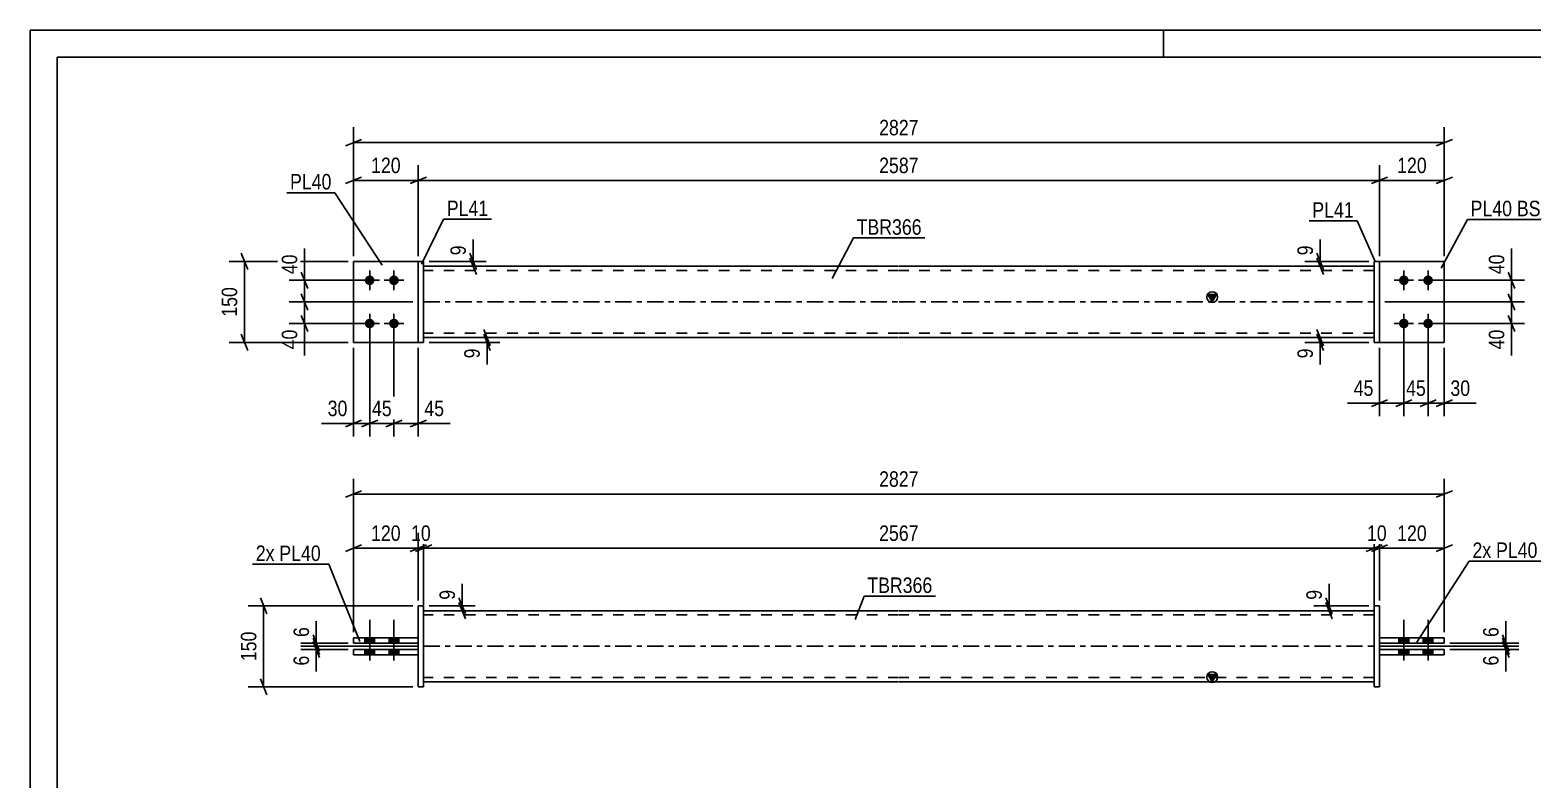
# Model space of a CAD drawing. Header units: millimetres. Extents: x 0 to 420, y 0 to 297.
# Drawn here: x 0 to 278.4, y 158.1 to 297 of the extents above; entities that cross this region are included whole.
import ezdxf

# ---------------------------------------------------------------- set-up
doc = ezdxf.new("R2010")
doc.units = ezdxf.units.MM
doc.linetypes.add('DXK_LINE_DOT2', pattern=[3.9198, 1.9599, -1.9599])
doc.linetypes.add('DXK_LINE_DOT3', pattern=[5.9187, 2.979, -0.9799, 0.9799, -0.9799])
doc.styles.add('Arial Narrow', font='ARIALN.TTF', dxfattribs={"height": 0.2})

# ---------------------------------------------------------------- blocks, each defined once
blk = doc.blocks.new('Unknown-580569710-1163')
at = {"color": 5, "linetype": 'Continuous'}
for p, q in [((420, 297), (0, 297)), ((0, 297), (0, 0)), ((0, 292), (0, 297)), ((210, 292), (210, 297)), ((415, 292), (5, 292)), ((5, 292), (5, 5))]:
    blk.add_line(p, q, dxfattribs=at)
blk = doc.blocks.new('Bolt-580569710-1440 - 1400')
at = {"linetype": 'Continuous'}
for points in [[(255.42, 184.49), (253.62, 184.49), (253.62, 183.49), (255.42, 183.49)], [(255.42, 184.49), (253.62, 184.49), (253.62, 183.49), (255.42, 183.49)], [(259.92, 184.49), (258.12, 184.49), (258.12, 183.49), (259.92, 183.49)], [(259.92, 184.49), (258.12, 184.49), (258.12, 183.49), (259.92, 183.49)], [(255.42, 182.29), (253.62, 182.29), (253.62, 181.29), (255.42, 181.29)], [(255.42, 182.29), (253.62, 182.29), (253.62, 181.29), (255.42, 181.29)], [(259.92, 182.29), (258.12, 182.29), (258.12, 181.29), (259.92, 181.29)], [(259.92, 182.29), (258.12, 182.29), (258.12, 181.29), (259.92, 181.29)]]:
    blk.add_hatch(color=1, dxfattribs=at).paths.add_polyline_path(points)
at = {"color": 1, "linetype": 'Continuous'}
for p, q in [((254.52, 180.29), (254.52, 187.79)), ((254.52, 180.29), (254.52, 187.79)), ((259.02, 180.29), (259.02, 187.79)), ((259.02, 180.29), (259.02, 187.79)), ((253.62, 183.49), (253.62, 184.49)), ((253.62, 183.49), (253.62, 184.49)), ((255.42, 183.49), (255.42, 184.49)), ((255.42, 183.49), (255.42, 184.49)), ((258.12, 183.49), (258.12, 184.49)), ((258.12, 183.49), (258.12, 184.49)), ((259.92, 183.49), (259.92, 184.49)), ((259.92, 183.49), (259.92, 184.49)), ((253.62, 181.29), (253.62, 182.29)), ((253.62, 181.29), (253.62, 182.29)), ((255.42, 181.29), (255.42, 182.29)), ((255.42, 181.29), (255.42, 182.29)), ((258.12, 181.29), (258.12, 182.29)), ((258.12, 181.29), (258.12, 182.29)), ((259.92, 181.29), (259.92, 182.29)), ((259.92, 181.29), (259.92, 182.29))]:
    blk.add_line(p, q, dxfattribs=at)
blk = doc.blocks.new('Bolt-580569710-1439 - 1400')
at = {"linetype": 'Continuous'}
for points in [[(62.02, 183.49), (63.82, 183.49), (63.82, 184.49), (62.02, 184.49)], [(62.02, 183.49), (63.82, 183.49), (63.82, 184.49), (62.02, 184.49)], [(66.52, 183.49), (68.32, 183.49), (68.32, 184.49), (66.52, 184.49)], [(66.52, 183.49), (68.32, 183.49), (68.32, 184.49), (66.52, 184.49)], [(62.02, 181.29), (63.82, 181.29), (63.82, 182.29), (62.02, 182.29)], [(62.02, 181.29), (63.82, 181.29), (63.82, 182.29), (62.02, 182.29)], [(66.52, 181.29), (68.32, 181.29), (68.32, 182.29), (66.52, 182.29)], [(66.52, 181.29), (68.32, 181.29), (68.32, 182.29), (66.52, 182.29)]]:
    blk.add_hatch(color=1, dxfattribs=at).paths.add_polyline_path(points)
at = {"color": 1, "linetype": 'Continuous'}
for p, q in [((62.92, 180.29), (62.92, 187.79)), ((62.92, 180.29), (62.92, 187.79)), ((67.42, 180.29), (67.42, 187.79)), ((67.42, 180.29), (67.42, 187.79)), ((62.02, 183.49), (62.02, 184.49)), ((62.02, 183.49), (62.02, 184.49)), ((63.82, 183.49), (63.82, 184.49)), ((63.82, 183.49), (63.82, 184.49)), ((66.52, 183.49), (66.52, 184.49)), ((66.52, 183.49), (66.52, 184.49)), ((68.32, 183.49), (68.32, 184.49)), ((68.32, 183.49), (68.32, 184.49)), ((62.02, 181.29), (62.02, 182.29)), ((62.02, 181.29), (62.02, 182.29)), ((63.82, 181.29), (63.82, 182.29)), ((63.82, 181.29), (63.82, 182.29)), ((66.52, 181.29), (66.52, 182.29)), ((66.52, 181.29), (66.52, 182.29)), ((68.32, 181.29), (68.32, 182.29)), ((68.32, 181.29), (68.32, 182.29))]:
    blk.add_line(p, q, dxfattribs=at)
blk = doc.blocks.new('Part-580569710-1428 - 1400')
at = {"linetype": 'Continuous'}
blk.add_hatch(color=2, dxfattribs=at).paths.add_polyline_path([(219.02, 176.29), (218.22, 177.69), (219.82, 177.69)])
at = {"color": 2, "linetype": 'Continuous'}
for p, q in [((72.92, 189.49), (160.92, 189.49)), ((161.02, 189.49), (249.02, 189.49)), ((72.92, 176.29), (160.92, 176.29)), ((161.02, 176.29), (249.02, 176.29)), ((219.02, 176.29), (218.22, 177.69)), ((218.22, 177.69), (219.82, 177.69)), ((219.82, 177.69), (219.02, 176.29))]:
    blk.add_line(p, q, dxfattribs=at)
at = {"color": 7, "linetype": 'DXK_LINE_DOT2'}
for p, q in [((72.92, 176.29), (72.92, 189.49)), ((249.02, 176.29), (249.02, 189.49)), ((160.92, 188.69), (72.92, 188.69)), ((249.02, 188.69), (161.02, 188.69)), ((160.92, 177.09), (72.92, 177.09)), ((249.02, 177.09), (161.02, 177.09))]:
    blk.add_line(p, q, dxfattribs=at)
at = {"color": 7, "linetype": 'DXK_LINE_DOT3'}
for p, q in [((72.92, 182.89), (160.92, 182.89)), ((161.02, 182.89), (249.02, 182.89))]:
    blk.add_line(p, q, dxfattribs=at)
at = {"color": 2, "linetype": 'Continuous'}
blk.add_circle((219.02, 177.19), 1, dxfattribs=at)
blk = doc.blocks.new('Part-580569710-1443 - 1400')
at = {"color": 2, "linetype": 'Continuous'}
for p, q in [((71.92, 190.39), (72.92, 190.39)), ((71.92, 190.39), (71.92, 190.39)), ((71.92, 175.39), (71.92, 190.39)), ((72.92, 190.39), (72.92, 190.39)), ((72.92, 190.39), (72.92, 175.39)), ((72.92, 175.39), (71.92, 175.39)), ((71.92, 175.39), (71.92, 175.39)), ((72.92, 175.39), (72.92, 175.39))]:
    blk.add_line(p, q, dxfattribs=at)
at = {"color": 7, "linetype": 'DXK_LINE_DOT2'}
for p, q in [((72.92, 190.39), (71.92, 190.39)), ((71.92, 175.39), (72.92, 175.39)), ((72.92, 175.39), (72.92, 175.39))]:
    blk.add_line(p, q, dxfattribs=at)
blk = doc.blocks.new('Part-580569710-1458 - 1400')
at = {"color": 2, "linetype": 'Continuous'}
for p, q in [((71.92, 184.49), (59.92, 184.49)), ((59.92, 184.49), (59.92, 183.49)), ((71.92, 184.49), (71.92, 184.49)), ((71.92, 184.49), (71.92, 183.49)), ((59.92, 183.49), (71.92, 183.49))]:
    blk.add_line(p, q, dxfattribs=at)
at = {"color": 7, "linetype": 'DXK_LINE_DOT2'}
for p, q in [((59.92, 184.49), (71.92, 184.49)), ((71.92, 183.49), (59.92, 183.49))]:
    blk.add_line(p, q, dxfattribs=at)
blk = doc.blocks.new('Part-580569710-1463 - 1400')
at = {"color": 2, "linetype": 'Continuous'}
for p, q in [((59.92, 182.29), (71.92, 182.29)), ((59.92, 181.29), (59.92, 182.29)), ((59.92, 181.29), (71.92, 181.29)), ((71.92, 182.29), (71.92, 182.29)), ((71.92, 182.29), (71.92, 181.29))]:
    blk.add_line(p, q, dxfattribs=at)
at = {"color": 7, "linetype": 'DXK_LINE_DOT2'}
for p, q in [((59.92, 182.29), (71.92, 182.29)), ((71.92, 181.29), (59.92, 181.29)), ((59.92, 181.29), (59.92, 181.29)), ((71.92, 181.29), (71.92, 181.29))]:
    blk.add_line(p, q, dxfattribs=at)
blk = doc.blocks.new('Part-580569710-1466 - 1400')
at = {"color": 2, "linetype": 'Continuous'}
for p, q in [((249.02, 190.39), (249.02, 175.39)), ((249.02, 190.39), (250.02, 190.39)), ((250.02, 190.39), (250.02, 175.39)), ((249.02, 175.39), (250.02, 175.39))]:
    blk.add_line(p, q, dxfattribs=at)
blk = doc.blocks.new('Part-580569710-1471 - 1400')
at = {"color": 2, "linetype": 'Continuous'}
for p, q in [((262.02, 184.49), (250.02, 184.49)), ((250.02, 184.49), (250.02, 183.49)), ((262.02, 184.49), (262.02, 183.49)), ((262.02, 183.49), (250.02, 183.49))]:
    blk.add_line(p, q, dxfattribs=at)
blk = doc.blocks.new('Part-580569710-1476 - 1400')
at = {"color": 2, "linetype": 'Continuous'}
for p, q in [((250.02, 182.29), (250.02, 181.29)), ((250.02, 182.29), (262.02, 182.29)), ((250.02, 181.29), (262.02, 181.29)), ((262.02, 182.29), (262.02, 181.29))]:
    blk.add_line(p, q, dxfattribs=at)
blk = doc.blocks.new('Part-580569710-1698 - 1692')
at = {"linetype": 'Continuous'}
blk.add_hatch(color=2, dxfattribs=at).paths.add_polyline_path([(219.02, 246.66), (218.22, 248.06), (219.82, 248.06)])
at = {"color": 2, "linetype": 'Continuous'}
for p, q in [((72.92, 253.26), (160.92, 253.26)), ((161.02, 253.26), (249.02, 253.26)), ((219.02, 246.66), (218.22, 248.06)), ((218.22, 248.06), (219.82, 248.06)), ((219.82, 248.06), (219.02, 246.66)), ((160.92, 240.06), (72.92, 240.06)), ((249.02, 240.06), (161.02, 240.06))]:
    blk.add_line(p, q, dxfattribs=at)
at = {"color": 7, "linetype": 'DXK_LINE_DOT2'}
for p, q in [((72.92, 240.06), (72.92, 253.26)), ((160.92, 252.46), (72.92, 252.46)), ((249.02, 252.46), (161.02, 252.46)), ((249.02, 253.26), (249.02, 240.06)), ((160.92, 240.86), (72.92, 240.86)), ((249.02, 240.86), (161.02, 240.86))]:
    blk.add_line(p, q, dxfattribs=at)
at = {"color": 7, "linetype": 'DXK_LINE_DOT3'}
for p, q in [((72.92, 246.66), (160.92, 246.66)), ((161.02, 246.66), (249.02, 246.66))]:
    blk.add_line(p, q, dxfattribs=at)
at = {"color": 2, "linetype": 'Continuous'}
blk.add_circle((219.02, 247.56), 1, dxfattribs=at)
blk = doc.blocks.new('Part-580569710-1703 - 1692')
at = {"color": 7, "linetype": 'DXK_LINE_DOT2'}
for p, q in [((262.02, 254.16), (250.02, 254.16)), ((250.02, 254.16), (250.02, 239.16)), ((262.02, 239.16), (262.02, 254.16)), ((250.02, 239.16), (262.02, 239.16))]:
    blk.add_line(p, q, dxfattribs=at)
blk = doc.blocks.new('Part-580569710-1724 - 1692')
at = {"color": 7, "linetype": 'DXK_LINE_DOT2'}
for p, q in [((71.92, 254.16), (59.92, 254.16)), ((59.92, 254.16), (59.92, 239.16)), ((71.92, 239.16), (71.92, 254.16)), ((59.92, 239.16), (71.92, 239.16))]:
    blk.add_line(p, q, dxfattribs=at)
blk = doc.blocks.new('Part-580569710-1708 - 1692')
at = {"color": 2, "linetype": 'Continuous'}
for p, q in [((262.02, 254.16), (250.02, 254.16)), ((262.02, 254.16), (262.02, 239.16)), ((262.02, 239.16), (250.02, 239.16))]:
    blk.add_line(p, q, dxfattribs=at)
at = {"color": 7, "linetype": 'DXK_LINE_DOT2'}
blk.add_line((250.02, 254.16), (250.02, 239.16), dxfattribs=at)
blk = doc.blocks.new('Part-580569710-1723 - 1692')
at = {"color": 2, "linetype": 'Continuous'}
for p, q in [((250.02, 254.16), (249.02, 254.16)), ((249.02, 239.16), (249.02, 254.16)), ((250.02, 254.16), (250.02, 239.16)), ((250.02, 239.16), (249.02, 239.16))]:
    blk.add_line(p, q, dxfattribs=at)
blk = doc.blocks.new('Part-580569710-1729 - 1692')
at = {"color": 2, "linetype": 'Continuous'}
for p, q in [((71.92, 254.16), (59.92, 254.16)), ((59.92, 254.16), (59.92, 239.16)), ((59.92, 239.16), (71.92, 239.16))]:
    blk.add_line(p, q, dxfattribs=at)
at = {"color": 7, "linetype": 'DXK_LINE_DOT2'}
blk.add_line((71.92, 239.16), (71.92, 254.16), dxfattribs=at)
blk = doc.blocks.new('Part-580569710-1734 - 1692')
at = {"color": 2, "linetype": 'Continuous'}
for p, q in [((72.92, 254.16), (71.92, 254.16)), ((71.92, 254.16), (71.92, 239.16)), ((72.92, 254.16), (72.92, 254.16)), ((72.92, 254.16), (72.92, 239.16)), ((71.92, 239.16), (72.92, 239.16))]:
    blk.add_line(p, q, dxfattribs=at)
at = {"color": 7, "linetype": 'DXK_LINE_DOT2'}
for p, q in [((71.92, 254.16), (72.92, 254.16)), ((72.92, 239.16), (71.92, 239.16))]:
    blk.add_line(p, q, dxfattribs=at)
blk = doc.blocks.new('Bolt-580569710-1735 - 1692')
at = {"linetype": 'Continuous'}
for points in [[(254.52, 251.56, -1), (254.52, 249.76, -1)], [(259.02, 251.56, -1), (259.02, 249.76, -1)], [(254.52, 243.56, -1), (254.52, 241.76, -1)], [(259.02, 243.56, -1), (259.02, 241.76, -1)]]:
    blk.add_hatch(color=1, dxfattribs=at).paths.add_polyline_path(points)
at = {"color": 1, "linetype": 'Continuous'}
for p, q in [((252.72, 250.66), (256.32, 250.66)), ((254.52, 252.46), (254.52, 248.86)), ((257.22, 250.66), (260.82, 250.66)), ((259.02, 252.46), (259.02, 248.86)), ((252.72, 242.66), (256.32, 242.66)), ((254.52, 244.46), (254.52, 240.86)), ((257.22, 242.66), (260.82, 242.66)), ((259.02, 244.46), (259.02, 240.86))]:
    blk.add_line(p, q, dxfattribs=at)
blk = doc.blocks.new('Bolt-580569710-1736 - 1692')
at = {"linetype": 'Continuous'}
for points in [[(62.92, 249.76, -1), (62.92, 251.56, -1)], [(67.42, 249.76, -1), (67.42, 251.56, -1)], [(62.92, 241.76, -1), (62.92, 243.56, -1)], [(67.42, 241.76, -1), (67.42, 243.56, -1)]]:
    blk.add_hatch(color=1, dxfattribs=at).paths.add_polyline_path(points)
at = {"color": 1, "linetype": 'Continuous'}
for p, q in [((64.72, 250.66), (61.12, 250.66)), ((62.92, 248.86), (62.92, 252.46)), ((69.22, 250.66), (65.62, 250.66)), ((67.42, 248.86), (67.42, 252.46)), ((64.72, 242.66), (61.12, 242.66)), ((62.92, 240.86), (62.92, 244.46)), ((69.22, 242.66), (65.62, 242.66)), ((67.42, 240.86), (67.42, 244.46))]:
    blk.add_line(p, q, dxfattribs=at)
blk = doc.blocks.new('StraightDimension-580569710-1503 - 1400')
at = {"color": 7, "linetype": 'Continuous'}
for p, q in [((248.02, 190.39), (237.82, 190.39)), ((248.02, 189.49), (237.82, 189.49)), ((240.07, 191.89), (241.27, 188.89)), ((241.27, 187.99), (240.07, 190.99)), ((240.67, 189.49), (240.67, 190.39))]:
    blk.add_line(p, q, dxfattribs=at)
at = {"color": 0}
blk.add_wipeout([(239.92, 193.94), (235.72, 193.94), (235.72, 190.91), (239.92, 190.91)], dxfattribs=at)
at = {"color": 7, "linetype": 'Continuous'}
blk.add_line((240.67, 190.39), (240.67, 194.46), dxfattribs=at)
blk.add_line((240.67, 190.39), (240.67, 194.46), dxfattribs=at)
at = {"color": 3, "style": 'Arial Narrow'}
blk.add_text('9', height=2.86, rotation=90.0002, dxfattribs=at).set_placement((239.32, 191.51))
blk = doc.blocks.new('StraightDimension-580569710-1646 - 1400')
at = {"color": 7, "linetype": 'Continuous'}
for p, q in [((73.92, 190.39), (82.47, 190.39)), ((73.92, 189.49), (82.47, 189.49)), ((79.47, 191.89), (80.67, 188.89)), ((80.67, 187.99), (79.47, 190.99)), ((80.07, 189.49), (80.07, 190.39))]:
    blk.add_line(p, q, dxfattribs=at)
at = {"color": 0}
blk.add_wipeout([(79.32, 193.94), (75.12, 193.94), (75.12, 190.91), (79.32, 190.91)], dxfattribs=at)
at = {"color": 7, "linetype": 'Continuous'}
blk.add_line((80.07, 190.39), (80.07, 194.46), dxfattribs=at)
blk.add_line((80.07, 190.39), (80.07, 194.46), dxfattribs=at)
at = {"color": 3, "style": 'Arial Narrow'}
blk.add_text('9', height=2.86, rotation=90.0002, dxfattribs=at).set_placement((78.72, 191.51))
blk = doc.blocks.new('StraightDimension-580569710-1549 - 1400')
at = {"color": 7, "linetype": 'Continuous'}
for p, q in [((61.42, 211.68), (58.42, 210.48)), ((59.92, 185.49), (59.92, 213.93)), ((260.52, 210.48), (263.52, 211.68)), ((262.02, 185.49), (262.02, 213.93)), ((59.92, 211.08), (262.02, 211.08))]:
    blk.add_line(p, q, dxfattribs=at)
at = {"color": 0}
blk.add_wipeout([(165.23, 211.83), (165.23, 216.03), (156.71, 216.03), (156.71, 211.83)], dxfattribs=at)
at = {"color": 3, "style": 'Arial Narrow'}
blk.add_text('2827', height=2.863, dxfattribs=at).set_placement((157.31, 212.43))
blk = doc.blocks.new('StraightDimension-580569710-1532 - 1400')
at = {"color": 7, "linetype": 'Continuous'}
for p, q in [((272.82, 184.99), (274.02, 181.99)), ((274.02, 181.39), (272.82, 184.39)), ((250.02, 182.89), (275.82, 182.89)), ((263.02, 183.49), (275.82, 183.49)), ((273.42, 182.89), (273.42, 183.49))]:
    blk.add_line(p, q, dxfattribs=at)
at = {"color": 0}
blk.add_wipeout([(272.67, 187.04), (268.47, 187.04), (268.47, 184.01), (272.67, 184.01)], dxfattribs=at)
at = {"color": 7, "linetype": 'Continuous'}
blk.add_line((273.42, 183.49), (273.42, 187.56), dxfattribs=at)
blk.add_line((273.42, 183.49), (273.42, 187.56), dxfattribs=at)
at = {"color": 3, "style": 'Arial Narrow'}
blk.add_text('6', height=2.86, rotation=90.0002, dxfattribs=at).set_placement((272.07, 184.61))
blk = doc.blocks.new('StraightDimension-580569710-1485 - 1400')
at = {"color": 7, "linetype": 'Continuous'}
for p, q in [((70.92, 190.39), (40.42, 190.39)), ((43.87, 188.89), (42.67, 191.89)), ((43.27, 175.39), (43.27, 190.39)), ((42.67, 176.89), (43.87, 173.89)), ((70.92, 175.39), (40.42, 175.39))]:
    blk.add_line(p, q, dxfattribs=at)
at = {"color": 0}
blk.add_wipeout([(42.52, 186.23), (38.32, 186.23), (38.32, 179.54), (42.52, 179.54)], dxfattribs=at)
at = {"color": 3, "style": 'Arial Narrow'}
blk.add_text('150', height=2.863, rotation=90.0002, dxfattribs=at).set_placement((41.92, 180.14))
blk = doc.blocks.new('StraightDimension-580569710-1560 - 1400')
at = {"color": 7, "linetype": 'Continuous'}
for p, q in [((52.43, 184.39), (53.63, 181.39)), ((53.63, 180.79), (52.43, 183.79)), ((71.92, 182.89), (50.18, 182.89)), ((58.92, 182.29), (50.18, 182.29)), ((53.03, 182.29), (53.03, 182.89))]:
    blk.add_line(p, q, dxfattribs=at)
at = {"color": 0}
blk.add_wipeout([(52.28, 181.76), (48.08, 181.76), (48.08, 178.73), (52.28, 178.73)], dxfattribs=at)
at = {"color": 7, "linetype": 'Continuous'}
blk.add_line((53.03, 182.29), (53.03, 178.21), dxfattribs=at)
blk.add_line((53.03, 182.29), (53.03, 178.21), dxfattribs=at)
at = {"color": 3, "style": 'Arial Narrow'}
blk.add_text('6', height=2.86, rotation=90.0002, dxfattribs=at).set_placement((51.68, 179.33))
blk = doc.blocks.new('StraightDimension-580569710-1513 - 1400')
at = {"color": 7, "linetype": 'Continuous'}
for p, q in [((272.82, 184.39), (274.02, 181.39)), ((274.02, 180.79), (272.82, 183.79)), ((250.02, 182.89), (275.82, 182.89)), ((263.02, 182.29), (275.82, 182.29)), ((273.42, 182.29), (273.42, 182.89))]:
    blk.add_line(p, q, dxfattribs=at)
at = {"color": 0}
blk.add_wipeout([(272.67, 181.76), (268.47, 181.76), (268.47, 178.73), (272.67, 178.73)], dxfattribs=at)
at = {"color": 7, "linetype": 'Continuous'}
blk.add_line((273.42, 182.29), (273.42, 178.21), dxfattribs=at)
blk.add_line((273.42, 182.29), (273.42, 178.21), dxfattribs=at)
at = {"color": 3, "style": 'Arial Narrow'}
blk.add_text('6', height=2.86, rotation=90.0002, dxfattribs=at).set_placement((272.07, 179.33))
blk = doc.blocks.new('StraightDimension-580569710-1576 - 1400')
at = {"color": 7, "linetype": 'Continuous'}
for p, q in [((52.43, 184.99), (53.63, 181.99)), ((53.63, 181.39), (52.43, 184.39)), ((58.92, 183.49), (50.18, 183.49)), ((71.92, 182.89), (50.18, 182.89)), ((53.03, 182.89), (53.03, 183.49))]:
    blk.add_line(p, q, dxfattribs=at)
at = {"color": 0}
blk.add_wipeout([(52.28, 187.04), (48.08, 187.04), (48.08, 184.01), (52.28, 184.01)], dxfattribs=at)
at = {"color": 7, "linetype": 'Continuous'}
blk.add_line((53.03, 183.49), (53.03, 187.56), dxfattribs=at)
blk.add_line((53.03, 183.49), (53.03, 187.56), dxfattribs=at)
at = {"color": 3, "style": 'Arial Narrow'}
blk.add_text('6', height=2.86, rotation=90.0002, dxfattribs=at).set_placement((51.68, 184.61))
blk = doc.blocks.new('StraightDimension-580569710-1595 - 1400')
at = {"color": 7, "linetype": 'Continuous'}
for p, q in [((250.02, 191.39), (250.02, 203.91)), ((262.02, 185.49), (262.02, 203.91)), ((248.52, 200.46), (251.52, 201.66)), ((250.02, 201.06), (262.02, 201.06)), ((263.52, 201.66), (260.52, 200.46))]:
    blk.add_line(p, q, dxfattribs=at)
at = {"color": 0}
blk.add_wipeout([(259.36, 201.81), (259.36, 206.01), (252.68, 206.01), (252.68, 201.81)], dxfattribs=at)
at = {"color": 3, "style": 'Arial Narrow'}
blk.add_text('120', height=2.863, dxfattribs=at).set_placement((253.28, 202.41))
blk = doc.blocks.new('StraightDimension-580569710-1605 - 1400')
at = {"color": 7, "linetype": 'Continuous'}
for p, q in [((72.92, 190.49), (72.92, 203.91)), ((249.02, 190.49), (249.02, 203.91)), ((74.42, 201.66), (71.42, 200.46)), ((72.92, 201.06), (249.02, 201.06)), ((247.52, 200.46), (250.52, 201.66))]:
    blk.add_line(p, q, dxfattribs=at)
at = {"color": 0}
blk.add_wipeout([(165.23, 201.81), (165.23, 206.01), (156.71, 206.01), (156.71, 201.81)], dxfattribs=at)
at = {"color": 3, "style": 'Arial Narrow'}
blk.add_text('2567', height=2.863, dxfattribs=at).set_placement((157.31, 202.41))
blk = doc.blocks.new('StraightDimension-580569710-1615 - 1400')
at = {"color": 7, "linetype": 'Continuous'}
for p, q in [((71.92, 191.39), (71.92, 203.91)), ((72.92, 190.49), (72.92, 203.91)), ((70.42, 200.46), (73.42, 201.66)), ((74.42, 201.66), (71.42, 200.46)), ((71.92, 201.06), (72.92, 201.06))]:
    blk.add_line(p, q, dxfattribs=at)
at = {"color": 0}
blk.add_wipeout([(74.85, 201.81), (74.85, 206.01), (69.99, 206.01), (69.99, 201.81)], dxfattribs=at)
at = {"color": 3, "style": 'Arial Narrow'}
blk.add_text('10', height=2.863, dxfattribs=at).set_placement((70.59, 202.41))
blk = doc.blocks.new('StraightDimension-580569710-1625 - 1400')
at = {"color": 7, "linetype": 'Continuous'}
for p, q in [((59.92, 185.49), (59.92, 203.91)), ((71.92, 191.39), (71.92, 203.91)), ((58.42, 200.46), (61.42, 201.66)), ((59.92, 201.06), (71.92, 201.06)), ((73.42, 201.66), (70.42, 200.46))]:
    blk.add_line(p, q, dxfattribs=at)
at = {"color": 0}
blk.add_wipeout([(69.26, 201.81), (69.26, 206.01), (62.58, 206.01), (62.58, 201.81)], dxfattribs=at)
at = {"color": 3, "style": 'Arial Narrow'}
blk.add_text('120', height=2.863, dxfattribs=at).set_placement((63.18, 202.41))
blk = doc.blocks.new('StraightDimension-580569710-1635 - 1400')
at = {"color": 7, "linetype": 'Continuous'}
for p, q in [((249.02, 190.49), (249.02, 203.91)), ((250.02, 191.39), (250.02, 203.91)), ((247.52, 200.46), (250.52, 201.66)), ((251.52, 201.66), (248.52, 200.46)), ((249.02, 201.06), (250.02, 201.06))]:
    blk.add_line(p, q, dxfattribs=at)
at = {"color": 0}
blk.add_wipeout([(251.95, 201.81), (251.95, 206.01), (247.09, 206.01), (247.09, 201.81)], dxfattribs=at)
at = {"color": 3, "style": 'Arial Narrow'}
blk.add_text('10', height=2.863, dxfattribs=at).set_placement((247.69, 202.41))
blk = doc.blocks.new('StraightDimension-580569710-1783 - 1692')
at = {"color": 7, "linetype": 'Continuous'}
for p, q in [((71.92, 255.16), (71.92, 272.01)), ((250.02, 255.16), (250.02, 272.01)), ((73.42, 269.76), (70.42, 268.56)), ((71.92, 269.16), (250.02, 269.16)), ((248.52, 268.56), (251.52, 269.76))]:
    blk.add_line(p, q, dxfattribs=at)
at = {"color": 0}
blk.add_wipeout([(165.23, 269.91), (165.23, 274.11), (156.71, 274.11), (156.71, 269.91)], dxfattribs=at)
at = {"color": 3, "style": 'Arial Narrow'}
blk.add_text('2587', height=2.863, dxfattribs=at).set_placement((157.31, 270.51))
blk = doc.blocks.new('StraightDimension-580569710-1944 - 1692')
at = {"color": 7, "linetype": 'Continuous'}
for p, q in [((248.02, 254.16), (236.17, 254.16)), ((238.42, 255.66), (239.62, 252.66)), ((239.62, 251.76), (238.42, 254.76)), ((239.02, 253.26), (239.02, 254.16)), ((248.02, 253.26), (236.17, 253.26))]:
    blk.add_line(p, q, dxfattribs=at)
at = {"color": 0}
blk.add_wipeout([(238.27, 257.72), (234.07, 257.72), (234.07, 254.69), (238.27, 254.69)], dxfattribs=at)
at = {"color": 7, "linetype": 'Continuous'}
blk.add_line((239.02, 254.16), (239.02, 258.24), dxfattribs=at)
blk.add_line((239.02, 254.16), (239.02, 258.24), dxfattribs=at)
at = {"color": 3, "style": 'Arial Narrow'}
blk.add_text('9', height=2.86, rotation=90.0002, dxfattribs=at).set_placement((237.67, 255.29))
blk = doc.blocks.new('StraightDimension-580569710-1851 - 1692')
at = {"color": 7, "linetype": 'Continuous'}
for p, q in [((67.42, 241.66), (67.42, 221.76)), ((71.92, 238.16), (71.92, 221.76)), ((65.92, 223.56), (68.92, 224.76)), ((67.42, 224.16), (71.92, 224.16)), ((73.42, 224.76), (70.42, 223.56))]:
    blk.add_line(p, q, dxfattribs=at)
at = {"color": 0}
blk.add_wipeout([(77.3, 224.91), (77.3, 229.11), (72.45, 229.11), (72.45, 224.91)], dxfattribs=at)
at = {"color": 7, "linetype": 'Continuous'}
blk.add_line((71.92, 224.16), (77.83, 224.16), dxfattribs=at)
blk.add_line((71.92, 224.16), (77.83, 224.16), dxfattribs=at)
at = {"color": 3, "style": 'Arial Narrow'}
blk.add_text('45', height=2.863, dxfattribs=at).set_placement((73.05, 225.51))
blk = doc.blocks.new('StraightDimension-580569710-1916 - 1692')
at = {"color": 7, "linetype": 'Continuous'}
for p, q in [((50.25, 248.16), (51.45, 245.16)), ((70.92, 246.66), (48, 246.66)), ((50.85, 242.66), (50.85, 246.66)), ((61.92, 242.66), (48, 242.66)), ((51.45, 241.16), (50.25, 244.16))]:
    blk.add_line(p, q, dxfattribs=at)
at = {"color": 0}
blk.add_wipeout([(50.1, 242.14), (45.9, 242.14), (45.9, 237.28), (50.1, 237.28)], dxfattribs=at)
at = {"color": 7, "linetype": 'Continuous'}
blk.add_line((50.85, 242.66), (50.85, 236.76), dxfattribs=at)
blk.add_line((50.85, 242.66), (50.85, 236.76), dxfattribs=at)
at = {"color": 3, "style": 'Arial Narrow'}
blk.add_text('40', height=2.863, rotation=90.0002, dxfattribs=at).set_placement((49.5, 237.88))
blk = doc.blocks.new('StraightDimension-580569710-1873 - 1692')
at = {"color": 7, "linetype": 'Continuous'}
for p, q in [((62.92, 241.66), (62.92, 221.76)), ((67.42, 241.66), (67.42, 221.76)), ((61.42, 223.56), (64.42, 224.76)), ((62.92, 224.16), (67.42, 224.16)), ((68.92, 224.76), (65.92, 223.56))]:
    blk.add_line(p, q, dxfattribs=at)
at = {"color": 0}
blk.add_wipeout([(67.6, 224.91), (67.6, 229.11), (62.74, 229.11), (62.74, 224.91)], dxfattribs=at)
at = {"color": 3, "style": 'Arial Narrow'}
blk.add_text('45', height=2.863, dxfattribs=at).set_placement((63.34, 225.51))
blk = doc.blocks.new('StraightDimension-580569710-1741 - 1692')
at = {"color": 7, "linetype": 'Continuous'}
for p, q in [((58.92, 254.16), (36.87, 254.16)), ((40.32, 252.66), (39.12, 255.66)), ((39.72, 239.16), (39.72, 254.16)), ((39.12, 240.66), (40.32, 237.66)), ((58.92, 239.16), (36.87, 239.16))]:
    blk.add_line(p, q, dxfattribs=at)
at = {"color": 0}
blk.add_wipeout([(38.97, 250.01), (34.77, 250.01), (34.77, 243.32), (38.97, 243.32)], dxfattribs=at)
at = {"color": 3, "style": 'Arial Narrow'}
blk.add_text('150', height=2.863, rotation=90.0002, dxfattribs=at).set_placement((38.37, 243.92))
blk = doc.blocks.new('StraightDimension-580569710-1761 - 1692')
at = {"color": 7, "linetype": 'Continuous'}
for p, q in [((59.92, 255.16), (59.92, 272.01)), ((71.92, 255.16), (71.92, 272.01)), ((58.42, 268.56), (61.42, 269.76)), ((59.92, 269.16), (71.92, 269.16)), ((73.42, 269.76), (70.42, 268.56))]:
    blk.add_line(p, q, dxfattribs=at)
at = {"color": 0}
blk.add_wipeout([(69.26, 269.91), (69.26, 274.11), (62.58, 274.11), (62.58, 269.91)], dxfattribs=at)
at = {"color": 3, "style": 'Arial Narrow'}
blk.add_text('120', height=2.863, dxfattribs=at).set_placement((63.18, 270.51))
blk = doc.blocks.new('StraightDimension-580569710-1808 - 1692')
at = {"color": 7, "linetype": 'Continuous'}
for p, q in [((250.02, 255.16), (250.02, 272.01)), ((262.02, 255.16), (262.02, 272.01)), ((248.52, 268.56), (251.52, 269.76)), ((250.02, 269.16), (262.02, 269.16)), ((263.52, 269.76), (260.52, 268.56))]:
    blk.add_line(p, q, dxfattribs=at)
at = {"color": 0}
blk.add_wipeout([(259.36, 269.91), (259.36, 274.11), (252.68, 274.11), (252.68, 269.91)], dxfattribs=at)
at = {"color": 3, "style": 'Arial Narrow'}
blk.add_text('120', height=2.863, dxfattribs=at).set_placement((253.28, 270.51))
blk = doc.blocks.new('StraightDimension-580569710-1831 - 1692')
at = {"color": 7, "linetype": 'Continuous'}
for p, q in [((59.92, 255.16), (59.92, 279.01)), ((262.02, 255.16), (262.02, 279.01)), ((61.42, 276.76), (58.42, 275.56)), ((59.92, 276.16), (262.02, 276.16)), ((260.52, 275.56), (263.52, 276.76))]:
    blk.add_line(p, q, dxfattribs=at)
at = {"color": 0}
blk.add_wipeout([(165.23, 276.91), (165.23, 281.11), (156.71, 281.11), (156.71, 276.91)], dxfattribs=at)
at = {"color": 3, "style": 'Arial Narrow'}
blk.add_text('2827', height=2.863, dxfattribs=at).set_placement((157.31, 277.51))
blk = doc.blocks.new('StraightDimension-580569710-1889 - 1692')
at = {"color": 7, "linetype": 'Continuous'}
for p, q in [((62.92, 241.66), (62.92, 221.76)), ((59.92, 238.16), (59.92, 221.76)), ((58.42, 223.56), (61.42, 224.76)), ((59.92, 224.16), (62.92, 224.16)), ((64.42, 224.76), (61.42, 223.56))]:
    blk.add_line(p, q, dxfattribs=at)
at = {"color": 0}
blk.add_wipeout([(59.4, 224.91), (59.4, 229.11), (54.54, 229.11), (54.54, 224.91)], dxfattribs=at)
at = {"color": 7, "linetype": 'Continuous'}
blk.add_line((59.92, 224.16), (54.01, 224.16), dxfattribs=at)
blk.add_line((59.92, 224.16), (54.01, 224.16), dxfattribs=at)
at = {"color": 3, "style": 'Arial Narrow'}
blk.add_text('30', height=2.863, dxfattribs=at).set_placement((55.14, 225.51))
blk = doc.blocks.new('StraightDimension-580569710-1909 - 1692')
at = {"color": 7, "linetype": 'Continuous'}
for p, q in [((84.06, 241.56), (85.26, 238.56)), ((85.26, 237.66), (84.06, 240.66)), ((84.66, 239.16), (84.66, 240.06)), ((85.18, 240.06), (87.06, 240.06)), ((73.92, 239.16), (87.06, 239.16))]:
    blk.add_line(p, q, dxfattribs=at)
at = {"color": 0}
blk.add_wipeout([(83.91, 238.64), (79.71, 238.64), (79.71, 235.61), (83.91, 235.61)], dxfattribs=at)
at = {"color": 7, "linetype": 'Continuous'}
blk.add_line((84.66, 239.16), (84.66, 235.08), dxfattribs=at)
blk.add_line((84.66, 239.16), (84.66, 235.08), dxfattribs=at)
at = {"color": 3, "style": 'Arial Narrow'}
blk.add_text('9', height=2.86, rotation=90.0002, dxfattribs=at).set_placement((83.31, 236.21))
blk = doc.blocks.new('StraightDimension-580569710-1925 - 1692')
at = {"color": 7, "linetype": 'Continuous'}
for p, q in [((61.92, 250.66), (48, 250.66)), ((50.25, 252.16), (51.45, 249.16)), ((50.85, 246.66), (50.85, 250.66)), ((51.45, 245.16), (50.25, 248.16)), ((70.92, 246.66), (48, 246.66))]:
    blk.add_line(p, q, dxfattribs=at)
at = {"color": 0}
blk.add_wipeout([(50.1, 256.04), (45.9, 256.04), (45.9, 251.19), (50.1, 251.19)], dxfattribs=at)
at = {"color": 7, "linetype": 'Continuous'}
blk.add_line((50.85, 250.66), (50.85, 256.57), dxfattribs=at)
blk.add_line((50.85, 250.66), (50.85, 256.57), dxfattribs=at)
at = {"color": 3, "style": 'Arial Narrow'}
blk.add_text('40', height=2.863, rotation=90.0002, dxfattribs=at).set_placement((49.5, 251.79))
blk = doc.blocks.new('StraightDimension-580569710-1999 - 1692')
at = {"color": 7, "linetype": 'Continuous'}
for p, q in [((254.52, 241.66), (254.52, 225.51)), ((259.02, 241.66), (259.02, 225.51)), ((253.02, 227.31), (256.02, 228.51)), ((260.52, 228.51), (257.52, 227.31)), ((254.52, 227.91), (259.02, 227.91))]:
    blk.add_line(p, q, dxfattribs=at)
at = {"color": 0}
blk.add_wipeout([(259.2, 228.66), (259.2, 232.86), (254.34, 232.86), (254.34, 228.66)], dxfattribs=at)
at = {"color": 3, "style": 'Arial Narrow'}
blk.add_text('45', height=2.863, dxfattribs=at).set_placement((254.94, 229.26))
blk = doc.blocks.new('StraightDimension-580569710-1935 - 1692')
at = {"color": 7, "linetype": 'Continuous'}
for p, q in [((248.02, 240.06), (236.17, 240.06)), ((238.42, 241.56), (239.62, 238.56)), ((239.62, 237.66), (238.42, 240.66)), ((239.02, 239.16), (239.02, 240.06)), ((248.02, 239.16), (236.17, 239.16))]:
    blk.add_line(p, q, dxfattribs=at)
at = {"color": 0}
blk.add_wipeout([(238.27, 238.64), (234.07, 238.64), (234.07, 235.61), (238.27, 235.61)], dxfattribs=at)
at = {"color": 7, "linetype": 'Continuous'}
blk.add_line((239.02, 239.16), (239.02, 235.08), dxfattribs=at)
blk.add_line((239.02, 239.16), (239.02, 235.08), dxfattribs=at)
at = {"color": 3, "style": 'Arial Narrow'}
blk.add_text('9', height=2.86, rotation=90.0002, dxfattribs=at).set_placement((237.67, 236.21))
blk = doc.blocks.new('StraightDimension-580569710-2015 - 1692')
at = {"color": 7, "linetype": 'Continuous'}
for p, q in [((259.02, 241.66), (259.02, 225.51)), ((262.02, 238.16), (262.02, 225.51)), ((257.52, 227.31), (260.52, 228.51)), ((263.52, 228.51), (260.52, 227.31)), ((259.02, 227.91), (262.02, 227.91))]:
    blk.add_line(p, q, dxfattribs=at)
at = {"color": 0}
blk.add_wipeout([(267.4, 228.66), (267.4, 232.86), (262.55, 232.86), (262.55, 228.66)], dxfattribs=at)
at = {"color": 7, "linetype": 'Continuous'}
blk.add_line((262.02, 227.91), (267.93, 227.91), dxfattribs=at)
blk.add_line((262.02, 227.91), (267.93, 227.91), dxfattribs=at)
at = {"color": 3, "style": 'Arial Narrow'}
blk.add_text('30', height=2.863, dxfattribs=at).set_placement((263.15, 229.26))
blk = doc.blocks.new('StraightDimension-580569710-1951 - 1692')
at = {"color": 7, "linetype": 'Continuous'}
for p, q in [((73.92, 254.16), (84.49, 254.16)), ((81.49, 255.66), (82.69, 252.66)), ((82.69, 251.76), (81.49, 254.76)), ((82.09, 253.26), (82.09, 254.16)), ((86.92, 253.26), (79.24, 253.26))]:
    blk.add_line(p, q, dxfattribs=at)
at = {"color": 0}
blk.add_wipeout([(81.34, 257.72), (77.14, 257.72), (77.14, 254.69), (81.34, 254.69)], dxfattribs=at)
at = {"color": 7, "linetype": 'Continuous'}
blk.add_line((82.09, 254.16), (82.09, 258.24), dxfattribs=at)
blk.add_line((82.09, 254.16), (82.09, 258.24), dxfattribs=at)
at = {"color": 3, "style": 'Arial Narrow'}
blk.add_text('9', height=2.86, rotation=90.0002, dxfattribs=at).set_placement((80.74, 255.29))
blk = doc.blocks.new('StraightDimension-580569710-1958 - 1692')
at = {"color": 7, "linetype": 'Continuous'}
for p, q in [((260.02, 250.66), (276.88, 250.66)), ((273.88, 252.16), (275.08, 249.16)), ((274.48, 246.66), (274.48, 250.66)), ((275.08, 245.16), (273.88, 248.16)), ((251.02, 246.66), (276.88, 246.66))]:
    blk.add_line(p, q, dxfattribs=at)
at = {"color": 0}
blk.add_wipeout([(273.73, 256.04), (269.53, 256.04), (269.53, 251.19), (273.73, 251.19)], dxfattribs=at)
at = {"color": 7, "linetype": 'Continuous'}
blk.add_line((274.48, 250.66), (274.48, 256.57), dxfattribs=at)
blk.add_line((274.48, 250.66), (274.48, 256.57), dxfattribs=at)
at = {"color": 3, "style": 'Arial Narrow'}
blk.add_text('40', height=2.863, rotation=90.0002, dxfattribs=at).set_placement((273.13, 251.79))
blk = doc.blocks.new('StraightDimension-580569710-1967 - 1692')
at = {"color": 7, "linetype": 'Continuous'}
for p, q in [((273.88, 248.16), (275.08, 245.16)), ((251.02, 246.66), (276.88, 246.66)), ((274.48, 242.66), (274.48, 246.66)), ((260.02, 242.66), (276.88, 242.66)), ((275.08, 241.16), (273.88, 244.16))]:
    blk.add_line(p, q, dxfattribs=at)
at = {"color": 0}
blk.add_wipeout([(273.73, 242.14), (269.53, 242.14), (269.53, 237.28), (273.73, 237.28)], dxfattribs=at)
at = {"color": 7, "linetype": 'Continuous'}
blk.add_line((274.48, 242.66), (274.48, 236.76), dxfattribs=at)
blk.add_line((274.48, 242.66), (274.48, 236.76), dxfattribs=at)
at = {"color": 3, "style": 'Arial Narrow'}
blk.add_text('40', height=2.863, rotation=90.0002, dxfattribs=at).set_placement((273.13, 237.88))
blk = doc.blocks.new('StraightDimension-580569710-1977 - 1692')
at = {"color": 7, "linetype": 'Continuous'}
for p, q in [((254.52, 241.66), (254.52, 225.51)), ((250.02, 238.16), (250.02, 225.51)), ((248.52, 227.31), (251.52, 228.51)), ((256.02, 228.51), (253.02, 227.31)), ((250.02, 227.91), (254.52, 227.91))]:
    blk.add_line(p, q, dxfattribs=at)
at = {"color": 0}
blk.add_wipeout([(249.5, 228.66), (249.5, 232.86), (244.64, 232.86), (244.64, 228.66)], dxfattribs=at)
at = {"color": 7, "linetype": 'Continuous'}
blk.add_line((250.02, 227.91), (244.11, 227.91), dxfattribs=at)
blk.add_line((250.02, 227.91), (244.11, 227.91), dxfattribs=at)
at = {"color": 3, "style": 'Arial Narrow'}
blk.add_text('45', height=2.863, dxfattribs=at).set_placement((245.24, 229.26))
blk = doc.blocks.new('Mark-580569710-1423 - 1400')
at = {"color": 0}
blk.add_wipeout([(167.17, 192.77), (167.17, 195.77), (155.12, 195.77), (155.12, 192.77)], dxfattribs=at)
blk.add_wipeout([(167.17, 192.77), (167.17, 195.77), (155.12, 195.77), (155.12, 192.77)], dxfattribs=at)
at = {"color": 30, "linetype": 'Continuous'}
for p, q in [((152.84, 187.85), (154.52, 192.17)), ((154.52, 192.17), (167.77, 192.17))]:
    blk.add_line(p, q, dxfattribs=at)
at = {"color": 3, "style": 'Arial Narrow'}
blk.add_text('TBR366', height=2.863, dxfattribs=at).set_placement((155.12, 192.77))
blk = doc.blocks.new('MarkSet-580569710-1683 - 1400')
at = {"color": 30, "linetype": 'Continuous'}
blk.add_line((61.09, 183.77), (55.36, 198.09), dxfattribs=at)
at = {"color": 0}
blk.add_wipeout([(45.29, 198.69), (45.29, 201.69), (41.82, 201.69), (41.82, 198.69)], dxfattribs=at)
blk.add_wipeout([(45.29, 198.69), (45.29, 201.69), (41.82, 201.69), (41.82, 198.69)], dxfattribs=at)
blk.add_wipeout([(53.86, 198.69), (53.86, 201.69), (46.19, 201.69), (46.19, 198.69)], dxfattribs=at)
blk.add_wipeout([(53.86, 198.69), (53.86, 201.69), (46.19, 201.69), (46.19, 198.69)], dxfattribs=at)
at = {"color": 30, "linetype": 'Continuous'}
blk.add_line((41.22, 198.09), (55.36, 198.09), dxfattribs=at)
at = {"color": 3, "style": 'Arial Narrow'}
for s, p in [('2x', (41.82, 198.69)), ('PL40', (46.19, 198.69))]:
    blk.add_text(s, height=2.863, dxfattribs=at).set_placement(p)
blk = doc.blocks.new('MarkSet-580569710-1677 - 1400')
at = {"color": 0}
blk.add_wipeout([(270.71, 199.26), (270.71, 202.26), (267.24, 202.26), (267.24, 199.26)], dxfattribs=at)
blk.add_wipeout([(270.71, 199.26), (270.71, 202.26), (267.24, 202.26), (267.24, 199.26)], dxfattribs=at)
at = {"color": 30, "linetype": 'Continuous'}
blk.add_line((256.92, 183.67), (266.64, 198.66), dxfattribs=at)
at = {"color": 0}
blk.add_wipeout([(279.29, 199.26), (279.29, 202.26), (271.61, 202.26), (271.61, 199.26)], dxfattribs=at)
blk.add_wipeout([(279.29, 199.26), (279.29, 202.26), (271.61, 202.26), (271.61, 199.26)], dxfattribs=at)
at = {"color": 30, "linetype": 'Continuous'}
blk.add_line((266.64, 198.66), (280.79, 198.66), dxfattribs=at)
at = {"color": 3, "style": 'Arial Narrow'}
for s, p in [('2x', (267.24, 199.26)), ('PL40', (271.61, 199.26))]:
    blk.add_text(s, height=2.863, dxfattribs=at).set_placement(p)
blk = doc.blocks.new('Mark-580569710-1694 - 1692')
at = {"color": 0}
blk.add_wipeout([(165.2, 259.1), (165.2, 262.1), (153.14, 262.1), (153.14, 259.1)], dxfattribs=at)
blk.add_wipeout([(165.2, 259.1), (165.2, 262.1), (153.14, 262.1), (153.14, 259.1)], dxfattribs=at)
at = {"color": 30, "linetype": 'Continuous'}
for p, q in [((148.63, 250.97), (152.54, 258.5)), ((152.54, 258.5), (165.8, 258.5))]:
    blk.add_line(p, q, dxfattribs=at)
at = {"color": 3, "style": 'Arial Narrow'}
blk.add_text('TBR366', height=2.863, dxfattribs=at).set_placement((153.14, 259.1))
blk = doc.blocks.new('Mark-580569710-1719 - 1692')
at = {"color": 0}
blk.add_wipeout([(245.25, 262.26), (245.25, 265.26), (237.57, 265.26), (237.57, 262.26)], dxfattribs=at)
blk.add_wipeout([(245.25, 262.26), (245.25, 265.26), (237.57, 265.26), (237.57, 262.26)], dxfattribs=at)
at = {"color": 30, "linetype": 'Continuous'}
for p in [(236.97, 261.66), (249.23, 254.16)]:
    blk.add_line(p, (245.85, 261.66), dxfattribs=at)
at = {"color": 3, "style": 'Arial Narrow'}
blk.add_text('PL41', height=2.863, dxfattribs=at).set_placement((237.57, 262.26))
blk = doc.blocks.new('MarkSet-580569710-2050 - 1692')
at = {"color": 0}
blk.add_wipeout([(274.57, 262.53), (274.57, 265.53), (266.9, 265.53), (266.9, 262.53)], dxfattribs=at)
blk.add_wipeout([(274.57, 262.53), (274.57, 265.53), (266.9, 265.53), (266.9, 262.53)], dxfattribs=at)
at = {"color": 30, "linetype": 'Continuous'}
blk.add_line((261.46, 252.9), (266.3, 261.93), dxfattribs=at)
at = {"color": 0}
blk.add_wipeout([(279.86, 262.53), (279.86, 265.53), (275.47, 265.53), (275.47, 262.53)], dxfattribs=at)
blk.add_wipeout([(279.86, 262.53), (279.86, 265.53), (275.47, 265.53), (275.47, 262.53)], dxfattribs=at)
at = {"color": 30, "linetype": 'Continuous'}
blk.add_line((266.3, 261.93), (280.46, 261.93), dxfattribs=at)
at = {"color": 3, "style": 'Arial Narrow'}
for s, p in [('PL40', (266.9, 262.53)), ('BS', (275.47, 262.53))]:
    blk.add_text(s, height=2.863, dxfattribs=at).set_placement(p)
blk = doc.blocks.new('Mark-580569710-1725 - 1692')
at = {"color": 0}
blk.add_wipeout([(55.84, 267.49), (55.84, 270.49), (48.17, 270.49), (48.17, 267.49)], dxfattribs=at)
blk.add_wipeout([(55.84, 267.49), (55.84, 270.49), (48.17, 270.49), (48.17, 267.49)], dxfattribs=at)
at = {"color": 30, "linetype": 'Continuous'}
for p in [(47.57, 266.89), (65.26, 253.44)]:
    blk.add_line(p, (56.44, 266.89), dxfattribs=at)
at = {"color": 3, "style": 'Arial Narrow'}
blk.add_text('PL40', height=2.863, dxfattribs=at).set_placement((48.17, 267.49))
blk = doc.blocks.new('Mark-580569710-1730 - 1692')
at = {"color": 0}
blk.add_wipeout([(84.88, 262.57), (84.88, 265.57), (77.21, 265.57), (77.21, 262.57)], dxfattribs=at)
blk.add_wipeout([(84.88, 262.57), (84.88, 265.57), (77.21, 265.57), (77.21, 262.57)], dxfattribs=at)
at = {"color": 30, "linetype": 'Continuous'}
for p, q in [((72.5, 253.67), (76.61, 261.97)), ((76.61, 261.97), (85.48, 261.97))]:
    blk.add_line(p, q, dxfattribs=at)
at = {"color": 3, "style": 'Arial Narrow'}
blk.add_text('PL41', height=2.863, dxfattribs=at).set_placement((77.21, 262.57))

msp = doc.modelspace()

# ---------------------------------------------------------------- block references
for name in ['Unknown-580569710-1163', 'Part-580569710-1724 - 1692', 'Part-580569710-1729 - 1692', 'Part-580569710-1734 - 1692', 'Part-580569710-1723 - 1692', 'Part-580569710-1703 - 1692', 'Part-580569710-1708 - 1692', 'Bolt-580569710-1736 - 1692', 'Part-580569710-1698 - 1692', 'Bolt-580569710-1735 - 1692', 'Part-580569710-1443 - 1400', 'Part-580569710-1428 - 1400', 'Part-580569710-1466 - 1400', 'Bolt-580569710-1439 - 1400', 'Bolt-580569710-1440 - 1400', 'Part-580569710-1458 - 1400', 'Part-580569710-1471 - 1400', 'Part-580569710-1463 - 1400', 'Part-580569710-1476 - 1400']:
    msp.add_blockref(name, (0, 0))

# ---------------------------------------------------------------- next in the draw order: block references
for name in ['StraightDimension-580569710-1783 - 1692', 'StraightDimension-580569710-1851 - 1692', 'StraightDimension-580569710-1935 - 1692', 'StraightDimension-580569710-1999 - 1692', 'StraightDimension-580569710-1646 - 1400', 'StraightDimension-580569710-1503 - 1400']:
    msp.add_blockref(name, (0, 0))

# ---------------------------------------------------------------- next in the draw order: block references
for name in ['StraightDimension-580569710-1944 - 1692', 'StraightDimension-580569710-1916 - 1692', 'StraightDimension-580569710-1909 - 1692', 'StraightDimension-580569710-2015 - 1692', 'StraightDimension-580569710-1549 - 1400']:
    msp.add_blockref(name, (0, 0))

# ---------------------------------------------------------------- next in the draw order: block references
for name in ['StraightDimension-580569710-1808 - 1692', 'StraightDimension-580569710-1741 - 1692', 'StraightDimension-580569710-1873 - 1692', 'StraightDimension-580569710-1485 - 1400', 'StraightDimension-580569710-1532 - 1400']:
    msp.add_blockref(name, (0, 0))

# ---------------------------------------------------------------- next in the draw order: block references
for name in ['StraightDimension-580569710-1761 - 1692', 'StraightDimension-580569710-1889 - 1692', 'StraightDimension-580569710-1560 - 1400', 'StraightDimension-580569710-1513 - 1400']:
    msp.add_blockref(name, (0, 0))

# ---------------------------------------------------------------- next in the draw order: block references
for name in ['StraightDimension-580569710-1831 - 1692', 'StraightDimension-580569710-1595 - 1400', 'StraightDimension-580569710-1576 - 1400']:
    msp.add_blockref(name, (0, 0))

# ---------------------------------------------------------------- next in the draw order: block references
for name in ['Mark-580569710-1719 - 1692', 'Mark-580569710-1694 - 1692', 'StraightDimension-580569710-1925 - 1692', 'StraightDimension-580569710-1951 - 1692', 'StraightDimension-580569710-1958 - 1692', 'StraightDimension-580569710-1605 - 1400', 'MarkSet-580569710-1677 - 1400']:
    msp.add_blockref(name, (0, 0))

# ---------------------------------------------------------------- next in the draw order: block references
for name in ['Mark-580569710-1725 - 1692', 'Mark-580569710-1730 - 1692', 'MarkSet-580569710-2050 - 1692', 'StraightDimension-580569710-1967 - 1692', 'StraightDimension-580569710-1615 - 1400', 'StraightDimension-580569710-1635 - 1400', 'Mark-580569710-1423 - 1400']:
    msp.add_blockref(name, (0, 0))

# ---------------------------------------------------------------- next in the draw order: block references
for name in ['StraightDimension-580569710-1977 - 1692', 'StraightDimension-580569710-1625 - 1400']:
    msp.add_blockref(name, (0, 0))

# ---------------------------------------------------------------- next in the draw order: block references
msp.add_blockref('MarkSet-580569710-1683 - 1400', (0, 0))

doc.saveas('drawing.dxf')
